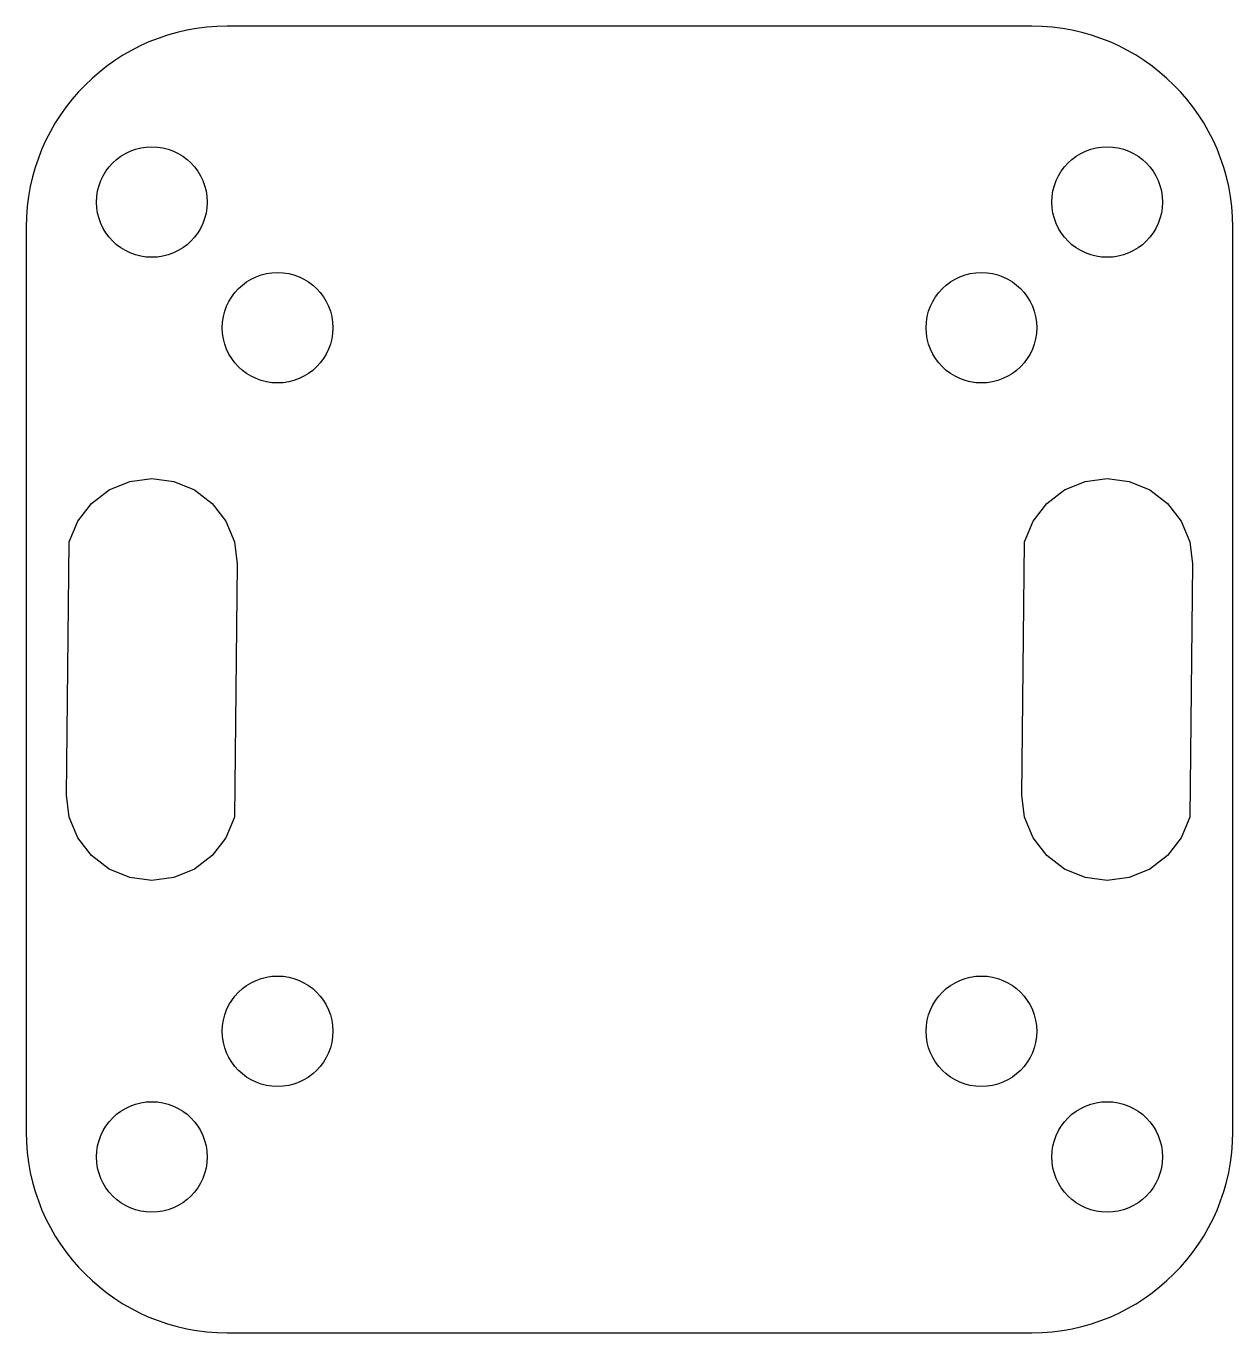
# Model space of a CAD drawing. Header units: millimetres. Extents: x -12 to 12, y -13 to 13.
import ezdxf

# ---------------------------------------------------------------- set-up
doc = ezdxf.new("R2010")
doc.units = ezdxf.units.MM
for name, color, linetype in [('CAM_14x14', 5, 'Continuous'), ('CAM_19x19', 3, 'Continuous'), ('CUT', 7, 'Continuous'), ('STRAP', 6, 'Continuous')]:
    doc.layers.add(name, color=color, linetype=linetype)

msp = doc.modelspace()

# ---------------------------------------------------------------- linework, layer by layer
at = {"layer": 'CAM_14x14'}
for centre in [(-7, 7), (7, 7), (-7, -7), (7, -7)]:
    msp.add_circle(centre, 1.1, dxfattribs=at)
at = {"layer": 'CAM_19x19'}
for centre in [(-9.5, 9.5), (9.5, 9.5), (-9.5, -9.5), (9.5, -9.5)]:
    msp.add_circle(centre, 1.1, dxfattribs=at)
at = {"layer": 'CUT'}
for p, q in [((8, 13), (-8, 13)), ((-12, 9), (-12, -9)), ((12, -9), (12, 9)), ((-8, -13), (8, -13))]:
    msp.add_line(p, q, dxfattribs=at)
for centre, start, end in [((-8, 9), 90, 180), ((8, 9), 0, 90), ((-8, -9), 180, 270), ((8, -9), -90, 0)]:
    msp.add_arc(centre, 4, start, end, dxfattribs=at)
at = {"layer": 'STRAP'}
for points in [[(-11.2, -2.3), (-11.142, 2.74), (-10.972, 3.15), (-10.702, 3.502), (-10.35, 3.772), (-9.94, 3.942), (-9.5, 4), (-9.06, 3.942), (-8.65, 3.772), (-8.298, 3.502), (-8.028, 3.15), (-7.858, 2.74), (-7.8, 2.3), (-7.8, 2.3), (-7.858, -2.74), (-8.028, -3.15), (-8.298, -3.502), (-8.65, -3.772), (-9.06, -3.942), (-9.5, -4), (-9.94, -3.942), (-10.35, -3.772), (-10.702, -3.502), (-10.972, -3.15), (-11.142, -2.74), (-11.2, -2.3)], [(7.8, -2.3), (7.858, 2.74), (8.028, 3.15), (8.298, 3.502), (8.65, 3.772), (9.06, 3.942), (9.5, 4), (9.94, 3.942), (10.35, 3.772), (10.702, 3.502), (10.972, 3.15), (11.142, 2.74), (11.2, 2.3), (11.2, 2.3), (11.142, -2.74), (10.972, -3.15), (10.702, -3.502), (10.35, -3.772), (9.94, -3.942), (9.5, -4), (9.06, -3.942), (8.65, -3.772), (8.298, -3.502), (8.028, -3.15), (7.858, -2.74), (7.8, -2.3)]]:
    msp.add_lwpolyline(points, close=True, dxfattribs=at)

doc.saveas('drawing.dxf')
